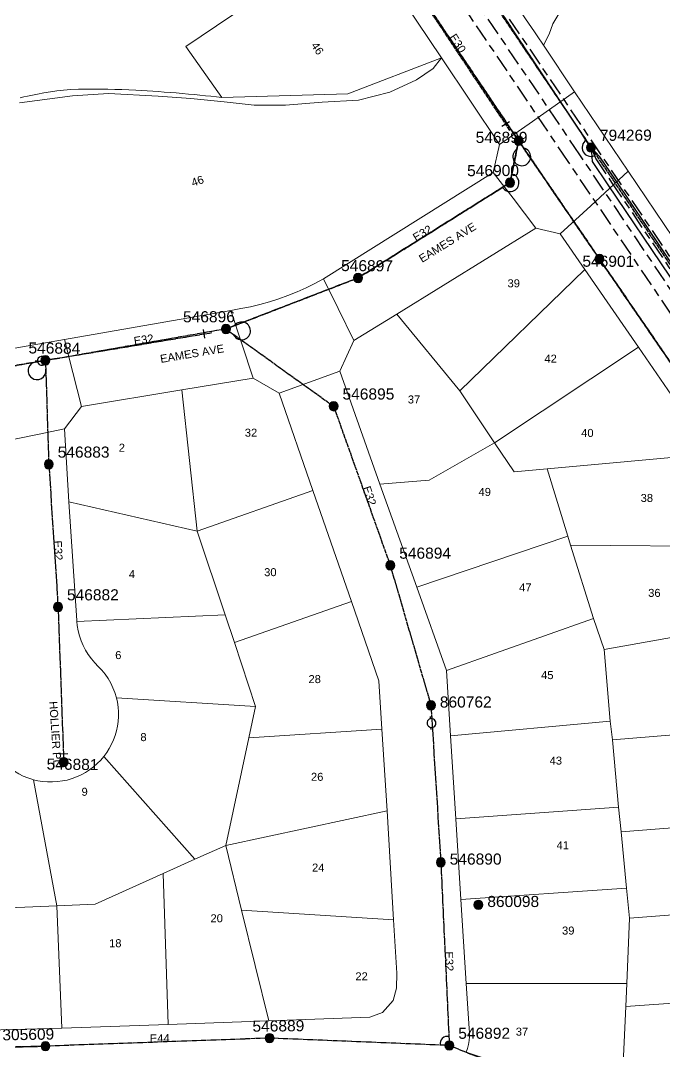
# Model space of a CAD drawing. Header units: metres. Extents: x 311460 to 313373, y 6261260 to 6263889.
# Drawn here: x 312857.9 to 313002.6, y 6262717.1 to 6262948.9 of the extents above; entities that cross this region are included whole.
import ezdxf
from ezdxf.enums import TextEntityAlignment as Align

# ---------------------------------------------------------------- set-up
doc = ezdxf.new("R2010")
doc.units = ezdxf.units.M
doc.linetypes.add('Cable Exist OH', pattern=[1, 1, 0])
doc.linetypes.add('Cable Exist UG', pattern=[8.2, 4, -1.2, 1.8, -1.2])
doc.layers.get('0').update_dxf_attribs({"color": 6})
doc.layers.add('Cadastre Land Parcels_SP_EXT', color=9, linetype='Continuous', lineweight=5)
doc.layers.add('Cadastre Roads_SP_EXT', color=9, linetype='Continuous', lineweight=5)
for name, color, linetype in [('Equip_SP_LV_EXT', 7, 'Continuous'), ('Mains_HV_EXT', 7, 'Continuous'), ('Mains_LV_EXT', 7, 'Continuous'), ('Mains_SL_EXT', 7, 'Continuous'), ('Mains_TR_EXT', 7, 'Continuous'), ('SupportsOH_SP_TR_HV_LV_SL_EXT', 7, 'Continuous')]:
    doc.layers.add(name, color=color, linetype=linetype)
doc.layers.get('0').freeze()
doc.styles.add('POLE_LABEL', font='arial.ttf')
doc.styles.get("Standard").update_dxf_attribs({"font": 'arial.ttf'})
doc.linetypes.add('Cable E OH', pattern='A,9.4,["E",Standard,S=1.7,R=0,X=0,Y=-1],0', length=9.4)
doc.linetypes.add('Cable E UG', pattern='A,6,-0.5,["E",Standard,S=1.7,R=0,X=0.5,Y=-1],-2.9', length=9.4)
doc.linetypes.add('Cable P UG', pattern='A,6,-0.5,["P",Standard,S=1.7,R=0,X=0.5,Y=-1],-2.9', length=9.4)

# ---------------------------------------------------------------- blocks, each defined once
blk = doc.blocks.new('LV_OH_LINKS_OPEN_EXT')
for p, q in [((-0.17, 4.97), (-0.17, 5.46)), ((0.17, 4.97), (0.17, 5.46)), ((-0.17, 3), (-0.17, 2.5)), ((0.17, 3), (0.17, 2.5))]:
    blk.add_line(p, q)
blk.add_lwpolyline([(0, 2.99, 1), (0, 4.98, 1)], format="xyb", close=True)
at = {"flags": 9}
for tag, p in [('ACTUAL_STATUS', (0, 0)), ('CONSTRUCTED_VOLTAGE', (0, -0.2)), ('OPERATING_VOLTAGE', (0, -0.6)), ('ORIENTATION', (0, -0.8)), ('OWNED_BY', (0, -1)), ('STATE', (0, -1.2)), ('SWITCH_TYPE', (0, -1.4)), ('NO_PHASES', (0, -0.4)), ('USAGE', (0, -1.6)), ('LEGEND', (0, -1.8)), ('NOTES', (0, -2))]:
    blk.add_attdef(tag, text='', height=0.2, dxfattribs=at).set_placement(p, align=Align.MIDDLE_LEFT)
at = {"flags": 1}
blk.add_attdef('Z', (0, 0), '', height=0.2, dxfattribs=at)
blk = doc.blocks.new('POLE_EXT')
blk.add_hatch(color=256).paths.add_polyline_path([(-1, 0, 1), (1, 0, 1)])
blk.add_lwpolyline([(-1, 0, 1), (1, 0, 1)], format="xyb", close=True)
for tag, height, flags, p in [('pNumber', 2.5, 8, (-17.84, 2.07)), ('OWNED_BY', 0.2, 9, (1.35, -0.4)), ('SPECIAL_USE', 0.2, 9, (1.35, -0.8)), ('STATE', 0.2, 9, (1.35, -1)), ('cLV', 0.2, 9, (1.35, -1.4)), ('hDepth', 0.2, 9, (1.35, -1.6)), ('hDia', 0.2, 9, (1.35, -1.8)), ('cHV', 0.2, 9, (1.35, -2)), ('PARENT', 0.2, 9, (1.35, -0.6)), ('USAGE', 0.2, 9, (1.35, -1.2)), ('LBRACKET', 0.2, 9, (1.35, -2.2)), ('LExisting', 0.2, 9, (1.35, -2.4)), ('cLinedev', 0.2, 9, (1.35, -3.4)), ('pExisting', 0.2, 9, (1.35, -3.8)), ('pFooting', 0.2, 9, (1.35, -4.4)), ('pNew', 0.2, 9, (1.35, -4.6)), ('LANTNUMBER', 0.2, 9, (1.35, -2.6)), ('LOther', 0.2, 9, (1.35, -2.8)), ('LRemove', 0.2, 9, (1.35, -3)), ('LEGEND', 0.2, 9, (1.35, -3.2)), ('LOCATION', 0.2, 9, (1.35, -3.6)), ('PFNUMBER', 0.2, 9, (1.35, -4)), ('NEWPFNUMBER', 0.2, 9, (1.35, -4.2)), ('pRelocate', 0.2, 9, (1.35, -5)), ('pRemove', 0.2, 9, (1.35, -5.2)), ('pReplace', 0.2, 9, (1.35, -5.4)), ('pStay', 0.2, 9, (1.35, -5.6)), ('pType', 0.2, 9, (1.35, -5.8)), ('cspan', 0.2, 9, (1.35, -6)), ('STREETNAME', 0.2, 9, (1.35, -6.2)), ('SUBURB', 0.2, 9, (1.35, -6.4)), ('OPERATED_BY', 0.2, 9, (1.36, -7.01)), ('NOTES', 0.2, 9, (1.35, -6.6)), ('MAINTAINED_BY', 0.2, 9, (1.36, -6.81))]:
    blk.add_attdef(tag, text='', height=height, dxfattribs=dict(flags=flags)).set_placement(p, align=Align.MIDDLE_LEFT)
at = {"style": 'POLE_LABEL'}
for tag, height, flags, p in [('ASSET_NUM', 2.5, 8, (2, 2)), ('STRUCTURE_PLANT_NUMBER', 0.2, 9, (1.35, 0.03)), ('STREET_CODE', 0.2, 9, (1.35, -0.2))]:
    blk.add_attdef(tag, text='', height=height, dxfattribs=dict(at, flags=flags)).set_placement(p, align=Align.MIDDLE_LEFT)
at = {"flags": 1}
blk.add_attdef('Z', (1.35, -7.33), '', height=0.2, dxfattribs=at)
blk = doc.blocks.new('End Shackle_EXT')
at = {"flags": 9}
blk.add_attdef('NOTES', text='', height=0.2, dxfattribs=at).set_placement((0, -1.6), align=Align.MIDDLE_LEFT)
blk.add_wipeout([(0, 0.25), (1.81, 0.25), (1.82, -0.25), (0, -0.25)])
blk.add_line((1.81, -1), (1.81, 1))
at = {"flags": 1}
blk.add_attdef('Z', (0, 0), '', height=0.2, dxfattribs=at)
at = {"flags": 9}
for tag, p in [('CONNECTOR_TYPE', (0, 0)), ('CONSTRUCTED_VOLTAGE', (0, -0.2)), ('OPERATING_VOLTAGE', (0, -0.6)), ('ORIENTATION', (0, -0.8)), ('OWNED_BY', (0, -1)), ('STATE', (0, -1.2)), ('NO_PHASES', (0, -0.4)), ('USAGE', (0, -1.4))]:
    blk.add_attdef(tag, text='', height=0.2, dxfattribs=at).set_placement(p, align=Align.MIDDLE_LEFT)

msp = doc.modelspace()

# ---------------------------------------------------------------- linework, layer by layer
at = {"layer": 'Cadastre Land Parcels_SP_EXT', "linetype": 'Continuous'}
for points in [[(312857.81, 6262931.58), (312858.62, 6262931.76), (312859.42, 6262931.94), (312860.23, 6262932.1), (312861.68, 6262932.4), (312863.14, 6262932.68), (312864.61, 6262932.94), (312866.07, 6262933.16), (312867.55, 6262933.33), (312869.22, 6262933.45), (312870.9, 6262933.51), (312872.58, 6262933.53), (312874.27, 6262933.52), (312875.95, 6262933.51), (312877.52, 6262933.5), (312879.08, 6262933.48), (312880.65, 6262933.44), (312882.21, 6262933.39), (312883.78, 6262933.32), (312885.06, 6262933.25), (312886.34, 6262933.17), (312887.62, 6262933.07), (312888.9, 6262932.97), (312890.19, 6262932.87), (312891.54, 6262932.76), (312892.89, 6262932.66), (312894.24, 6262932.55), (312895.6, 6262932.43), (312896.95, 6262932.31), (312898.19, 6262932.18), (312899.44, 6262932.05), (312900.68, 6262931.92), (312901.92, 6262931.78), (312903.16, 6262931.63), (312895.05, 6262943.09), (312933.38, 6262969.05)], [(312978.84, 6262950.46), (312977.51, 6262948.19), (312976.67, 6262945.92), (312975.39, 6262943.4), (312982.39, 6262932.94), (312994.45, 6262915.05), (313008.61, 6262894.08), (313046.07, 6262896.72), (313089.11, 6262899.77), (313112.24, 6262901.42), (313126.05, 6262902.46), (313133.08, 6262960.22)], [(312845.82, 6262873.42), (312867.74, 6262877.24), (312905.14, 6262883.76), (312907.36, 6262884.15), (312909.53, 6262884.59), (312911.68, 6262885.11), (312913.8, 6262885.7), (312915.91, 6262886.38), (312917.99, 6262887.12), (312920.04, 6262887.94), (312922.06, 6262888.84), (312924.05, 6262889.81), (312926, 6262890.85), (312964.12, 6262914.78), (312965.53, 6262921.04), (312965.53, 6262921.04), (312952.46, 6262940.57), (312950.58, 6262938.15), (312946.89, 6262935.64), (312940.9, 6262932.85), (312933.83, 6262931.01), (312925.64, 6262930.62), (312917.4, 6262929.92), (312910.37, 6262929.89), (312903.63, 6262930.69), (312896.17, 6262931.4), (312888.8, 6262931.97), (312877.66, 6262932.56), (312869.59, 6262931.99), (312857.65, 6262930.45)]]:
    msp.add_lwpolyline(points, dxfattribs=at)
for points in [[(312952.46, 6262940.57), (312933.38, 6262969.05), (312895.05, 6262943.09), (312903.16, 6262931.63), (312931.47, 6262932.44), (312952.46, 6262940.57)], [(312979.18, 6262900.96), (312973.68, 6262902.28), (312942.45, 6262882.93), (312956.61, 6262865.63), (312984.69, 6262892.95), (312979.18, 6262900.96)], [(312996.72, 6262875.47), (312984.69, 6262892.95), (312956.61, 6262865.63), (312964.41, 6262853.95), (312996.72, 6262875.47)], [(312956.61, 6262865.63), (312942.45, 6262882.93), (312932.79, 6262876.95), (312929.67, 6262870.06), (312938.66, 6262844.65), (312949.75, 6262845.55), (312964.41, 6262853.95), (312956.61, 6262865.63)], [(313013.23, 6262851.47), (312996.72, 6262875.47), (312964.41, 6262853.95), (312968.78, 6262847.47), (312976.21, 6262848.09), (313013.23, 6262851.47)], [(312923.55, 6262843.21), (312916.02, 6262865.11), (312910.14, 6262868.49), (312894.13, 6262865.85), (312897.57, 6262834.07), (312923.55, 6262843.21)], [(312894.13, 6262865.85), (312871.58, 6262862.15), (312867.8, 6262857.08), (312868.71, 6262840.7), (312897.57, 6262834.07), (312894.13, 6262865.85)], [(312946.95, 6262821.48), (312980.86, 6262832.98), (312976.21, 6262848.09), (312968.78, 6262847.47), (312964.41, 6262853.95), (312949.75, 6262845.55), (312938.66, 6262844.65), (312946.95, 6262821.48)], [(313013.23, 6262851.47), (312976.21, 6262848.09), (312980.86, 6262832.98), (312981.5, 6262830.96), (313017.32, 6262830.62), (313014.24, 6262849.9), (313013.23, 6262851.47)], [(312932.23, 6262818.28), (312923.55, 6262843.21), (312897.57, 6262834.07), (312903.85, 6262815.28), (312905.94, 6262809.02), (312932.23, 6262818.28)], [(312897.57, 6262834.07), (312868.71, 6262840.7), (312870.53, 6262814), (312870.55, 6262813.78), (312903.85, 6262815.28), (312897.57, 6262834.07)], [(312986.66, 6262814.42), (312981.5, 6262830.96), (312980.86, 6262832.98), (312946.95, 6262821.48), (312953.62, 6262802.79), (312986.66, 6262814.42)], [(313017.32, 6262830.62), (312981.5, 6262830.96), (312986.66, 6262814.42), (312989.04, 6262807.51), (313020.14, 6262813.02), (313017.32, 6262830.62)], [(312932.23, 6262818.28), (312905.94, 6262809.02), (312910.69, 6262794.65), (312909.21, 6262787.59), (312939.1, 6262789.59), (312938.39, 6262800.4), (312932.23, 6262818.28)], [(312905.94, 6262809.02), (312903.85, 6262815.28), (312870.55, 6262813.78), (312870.65, 6262812.84), (312870.86, 6262811.69), (312871.15, 6262810.56), (312871.52, 6262809.45), (312871.98, 6262808.38), (312872.51, 6262807.34), (312873.12, 6262806.35), (312873.8, 6262805.4), (312874.55, 6262804.5), (312875.36, 6262803.67), (312876.17, 6262802.81), (312876.9, 6262801.9), (312877.56, 6262800.93), (312878.15, 6262799.92), (312878.66, 6262798.86), (312879.08, 6262797.77), (312879.42, 6262796.64), (312910.69, 6262794.65), (312905.94, 6262809.02)], [(312990.41, 6262791.35), (312989.04, 6262807.51), (312986.66, 6262814.42), (312953.62, 6262802.79), (312954.54, 6262788.03), (312990.41, 6262791.35)], [(313023.82, 6262789.86), (313023.75, 6262790.12), (313020.16, 6262812.85), (313020.14, 6262813.02), (312989.04, 6262807.51), (312990.41, 6262791.35), (312990.95, 6262787.16), (313023.82, 6262789.86)], [(312904.04, 6262763.36), (312909.21, 6262787.59), (312910.69, 6262794.65), (312879.42, 6262796.64), (312879.65, 6262795.6), (312879.81, 6262794.54), (312879.89, 6262793.46), (312879.89, 6262792.39), (312879.82, 6262791.31), (312879.68, 6262790.25), (312879.45, 6262789.19), (312879.16, 6262788.16), (312878.79, 6262787.15), (312878.35, 6262786.17), (312877.84, 6262785.22), (312877.27, 6262784.31), (312876.63, 6262783.44), (312897.08, 6262760.31), (312904.04, 6262763.36)], [(312940.24, 6262771.2), (312939.1, 6262789.59), (312909.21, 6262787.59), (312904.04, 6262763.36), (312940.24, 6262771.2)], [(312992.28, 6262772.02), (312990.95, 6262787.16), (312990.41, 6262791.35), (312954.54, 6262788.03), (312955.72, 6262769.37), (312992.28, 6262772.02)], [(313027.34, 6262769.13), (313023.82, 6262789.86), (312990.95, 6262787.16), (312992.28, 6262772.02), (312992.86, 6262766.45), (313027.34, 6262769.13)], [(312860.83, 6262778.19), (312860.64, 6262778.24), (312859.56, 6262778.58), (312858.5, 6262779.01), (312857.48, 6262779.52), (312856.5, 6262780.1), (312855.56, 6262780.76), (312854.68, 6262781.48), (312853.86, 6262782.27), (312853.09, 6262783.11), (312852.39, 6262784.01), (312852.3, 6262784.15), (312826.86, 6262761.51), (312840.5, 6262755.23), (312853.43, 6262749.3), (312866.06, 6262749.83), (312860.83, 6262778.19)], [(312897.08, 6262760.31), (312876.63, 6262783.44), (312875.92, 6262782.6), (312875.14, 6262781.81), (312874.3, 6262781.08), (312873.42, 6262780.41), (312872.48, 6262779.81), (312871.51, 6262779.28), (312870.5, 6262778.82), (312869.46, 6262778.43), (312868.39, 6262778.12), (312867.31, 6262777.9), (312866.21, 6262777.75), (312865.1, 6262777.68), (312863.97, 6262777.69), (312862.85, 6262777.79), (312861.74, 6262777.97), (312860.83, 6262778.19), (312866.06, 6262749.83), (312874.65, 6262750.2), (312889.97, 6262757.08), (312897.08, 6262760.31)], [(312941.73, 6262746.65), (312940.24, 6262771.2), (312904.04, 6262763.36), (312907.56, 6262748.85), (312941.73, 6262746.65)], [(312992.86, 6262766.45), (312992.28, 6262772.02), (312955.72, 6262769.37), (312956.86, 6262751.21), (312994.03, 6262753.78), (312992.86, 6262766.45)], [(313030.62, 6262749.81), (313027.34, 6262769.13), (312992.86, 6262766.45), (312994.03, 6262753.78), (312994.74, 6262747.08), (313030.62, 6262749.81)], [(312907.56, 6262748.85), (312904.04, 6262763.36), (312897.08, 6262760.31), (312889.97, 6262757.08), (312891.05, 6262723.15), (312913.71, 6262723.97), (312907.56, 6262748.85)], [(312866.06, 6262749.83), (312853.43, 6262749.3), (312840.5, 6262755.23), (312842.4, 6262721.65), (312867.18, 6262722.28), (312866.06, 6262749.83)], [(312867.18, 6262722.28), (312891.05, 6262723.15), (312889.97, 6262757.08), (312874.65, 6262750.2), (312866.06, 6262749.83), (312867.18, 6262722.28)], [(312994.74, 6262747.08), (312994.03, 6262753.78), (312956.86, 6262751.21), (312958.04, 6262732.36), (312994.16, 6262732.36), (312994.74, 6262747.08)], [(312941.73, 6262746.65), (312907.56, 6262748.85), (312913.71, 6262723.97), (312936.36, 6262724.79), (312939.22, 6262725.8), (312941.62, 6262728.49), (312942.4, 6262731.29), (312942.47, 6262734.66), (312941.73, 6262746.65)], [(313033.98, 6262730.06), (313030.62, 6262749.81), (312994.74, 6262747.08), (312994.16, 6262732.36), (312993.9, 6262727.14), (313033.98, 6262730.06)], [(312994.16, 6262732.36), (312958.04, 6262732.36), (312958.68, 6262722.21), (312958.78, 6262721.31), (312958.8, 6262720.41), (312958.72, 6262719.51), (312958.57, 6262718.62), (312958.32, 6262717.75), (312958, 6262716.91), (312980.94, 6262709.25), (312993.07, 6262709.59), (312993.9, 6262727.14), (312994.16, 6262732.36)], [(313037.26, 6262710.85), (313033.98, 6262730.06), (312993.9, 6262727.14), (312993.07, 6262709.59), (313037.26, 6262710.85)]]:
    msp.add_lwpolyline(points, close=True, dxfattribs=at)
at = {"layer": 'Cadastre Roads_SP_EXT', "linetype": 'Continuous'}
for points in [[(312903.19, 6263050.37), (312890.33, 6263069.48), (312880.01, 6263063.73), (312872.2, 6263059.39), (312883.5, 6263042.69), (312894.76, 6263026.03), (312907.38, 6263007.37), (312918.82, 6262990.55), (312933.38, 6262969.05), (312952.46, 6262940.57), (312965.53, 6262921.04), (312972.91, 6262926.25), (312982.39, 6262932.94), (312975.39, 6262943.4), (312974, 6262945.48), (312973.37, 6262946.42), (312971.38, 6262949.35), (312934.64, 6263003.73), (312933.39, 6263005.62), (312918.56, 6263027.66), (312916.92, 6263030.04), (312914.94, 6263032.91), (312903.19, 6263050.37)], [(313008.61, 6262894.08), (312994.45, 6262915.05), (312986.01, 6262907.26), (312979.18, 6262900.96), (312984.69, 6262892.95), (312996.72, 6262875.47), (313013.23, 6262851.47), (313025.22, 6262854.46), (313033.86, 6262856.62), (313026.24, 6262867.87), (313008.61, 6262894.08)], [(312973.68, 6262902.28), (312968.56, 6262908.97), (312964.12, 6262914.78), (312926, 6262890.85), (312929.27, 6262884.16), (312932.79, 6262876.95), (312942.45, 6262882.93), (312973.68, 6262902.28)], [(312910.14, 6262868.49), (312907.59, 6262876.27), (312905.14, 6262883.76), (312867.74, 6262877.24), (312869.64, 6262869.78), (312871.58, 6262862.15), (312894.13, 6262865.85), (312910.14, 6262868.49)]]:
    msp.add_lwpolyline(points, close=True, dxfattribs=at)
for points in [[(312958, 6262716.91), (312958.32, 6262717.75), (312958.57, 6262718.62), (312958.72, 6262719.51), (312958.8, 6262720.41), (312958.78, 6262721.31), (312958.68, 6262722.21), (312958.04, 6262732.36), (312956.86, 6262751.21), (312955.72, 6262769.37), (312954.54, 6262788.03), (312953.62, 6262802.79), (312946.95, 6262821.48), (312938.66, 6262844.65), (312938.66, 6262844.65), (312929.67, 6262870.06), (312922.83, 6262867.58), (312916.02, 6262865.11), (312923.55, 6262843.21), (312932.23, 6262818.28), (312938.39, 6262800.4), (312939.1, 6262789.59), (312940.24, 6262771.2), (312941.73, 6262746.65), (312942.47, 6262734.66), (312942.4, 6262731.29), (312941.62, 6262728.49), (312939.22, 6262725.8), (312936.36, 6262724.79), (312913.71, 6262723.97), (312891.05, 6262723.15), (312867.18, 6262722.28), (312842.4, 6262721.65)], [(312857.48, 6262779.52), (312858.5, 6262779.01), (312859.56, 6262778.58), (312860.64, 6262778.24), (312860.83, 6262778.19), (312861.74, 6262777.97), (312862.85, 6262777.79), (312863.97, 6262777.69), (312865.1, 6262777.68), (312866.21, 6262777.75), (312867.31, 6262777.9), (312868.39, 6262778.12), (312869.46, 6262778.43), (312870.5, 6262778.82), (312871.51, 6262779.28), (312872.48, 6262779.81), (312873.42, 6262780.41), (312874.3, 6262781.08), (312875.14, 6262781.81), (312875.92, 6262782.6), (312876.63, 6262783.44), (312877.27, 6262784.31), (312877.84, 6262785.22), (312878.35, 6262786.17), (312878.79, 6262787.15), (312879.16, 6262788.16), (312879.45, 6262789.19), (312879.68, 6262790.25), (312879.82, 6262791.31), (312879.89, 6262792.39), (312879.89, 6262793.46), (312879.81, 6262794.54), (312879.65, 6262795.6), (312879.42, 6262796.64), (312879.08, 6262797.77), (312878.66, 6262798.86), (312878.15, 6262799.92), (312877.56, 6262800.93), (312876.9, 6262801.9), (312876.17, 6262802.81), (312875.36, 6262803.67), (312874.55, 6262804.5), (312873.8, 6262805.4), (312873.12, 6262806.35), (312872.51, 6262807.34), (312871.98, 6262808.38), (312871.52, 6262809.45), (312871.15, 6262810.56), (312870.86, 6262811.69), (312870.65, 6262812.84), (312870.55, 6262813.78), (312870.53, 6262814), (312868.71, 6262840.7), (312868.71, 6262840.7), (312867.8, 6262857.08), (312861.69, 6262855.85), (312853.18, 6262854.12)]]:
    msp.add_lwpolyline(points, dxfattribs=at)
at = {"layer": 'Mains_HV_EXT', "linetype": 'Cable P UG'}
for points in [[(312986.09, 6262920.39), (312947.18, 6262979.02)], [(312986.09, 6262920.39), (312986.33, 6262917.26), (312986.33, 6262917.26), (312989.89, 6262911.98), (313003.7, 6262891.49), (313006.83, 6262886.84), (313013.92, 6262876.32), (313017.84, 6262849.59), (313020.67, 6262831.84), (313027.23, 6262790.69), (313039.87, 6262716.37)]]:
    msp.add_lwpolyline(points, dxfattribs=at)
at = {"layer": 'Mains_HV_EXT', "linetype": 'Cable E UG'}
msp.add_lwpolyline([(313041.84, 6262716.7), (313029.2, 6262791.02), (313022.64, 6262832.15), (313019.81, 6262849.89), (313015.83, 6262877.06), (313008.49, 6262887.96), (313005.36, 6262892.61), (312991.55, 6262913.09), (312988.04, 6262918.3), (312986.1, 6262920.38)], dxfattribs=at)
at = {"layer": 'Mains_LV_EXT', "linetype": 'Cable Exist OH'}
for points in [[(312969.81, 6262921.92), (312967.9, 6262912.49)], [(312969.81, 6262921.92), (312987.98, 6262895.31)], [(312967.9, 6262912.49), (312933.74, 6262891.06)], [(312987.98, 6262895.31), (313018.06, 6262851.45)], [(312933.74, 6262891.06), (312904.06, 6262879.59)], [(312904.06, 6262879.59), (312928.24, 6262862.2)], [(312863.48, 6262872.52), (312832.19, 6262867.08)], [(312866.62, 6262872.99), (312863.48, 6262872.52)], [(312863.48, 6262872.52), (312864.24, 6262849.13)], [(312928.24, 6262862.2), (312940.97, 6262826.4)], [(312864.24, 6262849.13), (312866.32, 6262817.03)], [(312940.97, 6262826.4), (312950.11, 6262794.92)], [(312950.11, 6262794.92), (312952.33, 6262759.59)], [(312952.33, 6262759.59), (312954.25, 6262718.41)], [(312913.85, 6262720.06), (312863.49, 6262718.25)], [(312954.25, 6262718.41), (312913.85, 6262720.06)], [(312863.49, 6262718.25), (312824.37, 6262717.25)]]:
    msp.add_lwpolyline(points, dxfattribs=at)
at = {"layer": 'Mains_LV_EXT', "linetype": 'Continuous'}
for points in [[(312969.41, 6262919.97, 4.9383), (312970.94, 6262920.27)], [(312966.2, 6262911.42, 1.518127), (312968.29, 6262914.45)], [(312905.69, 6262878.42, 3.948346), (312905.93, 6262880.31)], [(312861.51, 6262872.18, 2.677203), (312863.55, 6262870.53)], [(312954.16, 6262720.41, 0.571971), (312952.26, 6262718.49)]]:
    msp.add_lwpolyline(points, format="xyb", dxfattribs=at)
at = {"layer": 'Mains_SL_EXT', "linetype": 'Cable Exist OH'}
for points in [[(312967.9, 6262912.49), (312969.81, 6262921.92)], [(312969.81, 6262921.92), (312987.98, 6262895.31), (313018.06, 6262851.45)], [(312904.06, 6262879.59), (312933.74, 6262891.06), (312967.9, 6262912.49)], [(312904.06, 6262879.59), (312928.24, 6262862.2)], [(312832.19, 6262867.08), (312863.48, 6262872.52)], [(312863.48, 6262872.52), (312864.24, 6262849.13)], [(312928.24, 6262862.2), (312940.97, 6262826.4), (312950.11, 6262794.92)], [(312950.11, 6262794.92), (312952.33, 6262759.59), (312954.25, 6262718.41)], [(312789, 6262716.33), (312824.37, 6262717.25), (312863.49, 6262718.25)], [(312954.25, 6262718.41), (312980.83, 6262707.78)]]:
    msp.add_lwpolyline(points, dxfattribs=at)
at = {"layer": 'Mains_TR_EXT', "linetype": 'Continuous'}
msp.add_lwpolyline([(312984.97, 6262922.04, 0.905195), (312986.86, 6262918.54)], format="xyb", dxfattribs=at)
at = {"layer": 'Mains_TR_EXT', "linetype": 'Cable Exist UG'}
msp.add_lwpolyline([(312986.09, 6262920.39), (312987.16, 6262917.82), (312987.16, 6262917.82), (312990.72, 6262912.54), (313004.53, 6262892.05), (313007.66, 6262887.4), (313007.66, 6262887.4), (313014.88, 6262876.69), (313018.82, 6262849.74), (313018.82, 6262849.74), (313021.65, 6262831.99), (313028.21, 6262790.85), (313040.86, 6262716.53)], dxfattribs=at)

# ---------------------------------------------------------------- block references
at = {"layer": 'Equip_SP_LV_EXT'}
for p, rotation in [((312866.62, 6262872.99), 98.6622955407557), ((312950.11, 6262794.92), 181.8986373915574)]:
    msp.add_blockref('LV_OH_LINKS_OPEN_EXT', p, dxfattribs=dict(at, rotation=rotation))
at = {"layer": 'SupportsOH_SP_TR_HV_LV_SL_EXT'}
ref = msp.add_blockref('POLE_EXT', (312986.09, 6262920.39), dxfattribs=at)
ref.add_attrib('ASSET_NUM', '794269', dxfattribs={"layer": '0', "height": 2.5, "rotation": 0.1624, "style": 'POLE_LABEL'}).set_placement((312988.09, 6262921.14), align=Align.BOTTOM_LEFT)
ref = msp.add_blockref('POLE_EXT', (312967.9, 6262912.49), dxfattribs=at)
ref.add_attrib('ASSET_NUM', '546900', dxfattribs={"layer": '0', "height": 2.5, "rotation": 0.2444, "style": 'POLE_LABEL'}).set_placement((312969.9, 6262913.24), align=Align.BOTTOM_RIGHT)
ref = msp.add_blockref('POLE_EXT', (312987.98, 6262895.31), dxfattribs=at)
ref.add_attrib('ASSET_NUM', '546901', dxfattribs={"layer": '0', "height": 2.5, "rotation": 359.8175, "style": 'POLE_LABEL'}).set_placement((312989.98, 6262896.06), align=Align.TOP_CENTER)
ref = msp.add_blockref('POLE_EXT', (312933.74, 6262891.06), dxfattribs=at)
ref.add_attrib('ASSET_NUM', '546897', dxfattribs={"layer": '0', "height": 2.5, "rotation": 359.588, "style": 'POLE_LABEL'}).set_placement((312935.74, 6262891.81), align=Align.BOTTOM_CENTER)
ref = msp.add_blockref('POLE_EXT', (312863.48, 6262872.52), dxfattribs=at)
ref.add_attrib('ASSET_NUM', '546884', dxfattribs={"layer": '0', "height": 2.5, "rotation": 359.4449, "style": 'POLE_LABEL'}).set_placement((312865.48, 6262873.27), align=Align.BOTTOM_CENTER)
ref = msp.add_blockref('POLE_EXT', (312928.24, 6262862.2), dxfattribs=at)
ref.add_attrib('ASSET_NUM', '546895', dxfattribs={"layer": '0', "height": 2.5, "style": 'POLE_LABEL'}).set_placement((312930.24, 6262862.95), align=Align.BOTTOM_LEFT)
ref = msp.add_blockref('POLE_EXT', (312864.24, 6262849.13), dxfattribs=at)
ref.add_attrib('ASSET_NUM', '546883', dxfattribs={"layer": '0', "height": 2.5, "style": 'POLE_LABEL'}).set_placement((312866.24, 6262849.88), align=Align.BOTTOM_LEFT)
ref = msp.add_blockref('POLE_EXT', (312940.97, 6262826.4), dxfattribs=at)
ref.add_attrib('ASSET_NUM', '546894', dxfattribs={"layer": '0', "height": 2.5, "style": 'POLE_LABEL'}).set_placement((312942.98, 6262827.15), align=Align.BOTTOM_LEFT)
ref = msp.add_blockref('POLE_EXT', (312866.32, 6262817.03), dxfattribs=at)
ref.add_attrib('ASSET_NUM', '546882', dxfattribs={"layer": '0', "height": 2.5, "style": 'POLE_LABEL'}).set_placement((312868.32, 6262817.78), align=Align.BOTTOM_LEFT)
ref = msp.add_blockref('POLE_EXT', (312950.11, 6262794.92), dxfattribs=at)
ref.add_attrib('ASSET_NUM', '860762', dxfattribs={"layer": '0', "height": 2.5, "style": 'POLE_LABEL'}).set_placement((312952.11, 6262795.67), align=Align.MIDDLE_LEFT)
ref = msp.add_blockref('POLE_EXT', (312952.33, 6262759.59), dxfattribs=at)
ref.add_attrib('ASSET_NUM', '546890', dxfattribs={"layer": '0', "height": 2.5, "style": 'POLE_LABEL'}).set_placement((312954.33, 6262760.34), align=Align.MIDDLE_LEFT)
ref = msp.add_blockref('POLE_EXT', (312960.78, 6262750.05), dxfattribs=at)
ref.add_attrib('ASSET_NUM', '860098', dxfattribs={"layer": '0', "height": 2.5, "style": 'POLE_LABEL'}).set_placement((312962.78, 6262750.8), align=Align.MIDDLE_LEFT)
ref = msp.add_blockref('POLE_EXT', (312913.85, 6262720.06), dxfattribs=at)
ref.add_attrib('ASSET_NUM', '546889', dxfattribs={"layer": '0', "height": 2.5, "rotation": 0.5498, "style": 'POLE_LABEL'}).set_placement((312915.85, 6262720.81), align=Align.BOTTOM_CENTER)
ref = msp.add_blockref('POLE_EXT', (312954.25, 6262718.41), dxfattribs=at)
ref.add_attrib('ASSET_NUM', '546892', dxfattribs={"layer": '0', "height": 2.5, "style": 'POLE_LABEL'}).set_placement((312956.25, 6262719.16), align=Align.BOTTOM_LEFT)
ref = msp.add_blockref('POLE_EXT', (312863.49, 6262718.25), dxfattribs=at)
ref.add_attrib('ASSET_NUM', '305609', dxfattribs={"layer": '0', "height": 2.5, "rotation": 1, "style": 'POLE_LABEL'}).set_placement((312865.49, 6262719), align=Align.BOTTOM_RIGHT)

# ---------------------------------------------------------------- texts
at = {"layer": 'Cadastre Land Parcels_SP_EXT'}
for rotation, p in [(303.8196, (312923.1, 6262943.35)), (19.7824, (312896.64, 6262911.54))]:
    msp.add_text('46', height=1.8, rotation=rotation, dxfattribs=at).set_placement(p)
for s, p in [('39', (312967.32, 6262888.95)), ('42', (312975.61, 6262872)), ('37', (312944.91, 6262862.82)), ('32', (312908.28, 6262855.35)), ('40', (312983.87, 6262855.29)), ('2', (312879.96, 6262851.97)), ('49', (312960.8, 6262842.02)), ('38', (312997.23, 6262840.67)), ('4', (312882.24, 6262823.56)), ('30', (312912.63, 6262823.97)), ('47', (312969.92, 6262820.53)), ('36', (312998.93, 6262819.31)), ('6', (312879.16, 6262805.32)), ('28', (312922.59, 6262799.92)), ('45', (312974.86, 6262800.82)), ('8', (312884.82, 6262786.87)), ('43', (312976.78, 6262781.59)), ('26', (312923.15, 6262777.94)), ('9', (312871.6, 6262774.58)), ('41', (312978.35, 6262762.56)), ('24', (312923.39, 6262757.52)), ('20', (312900.57, 6262746.12)), ('39', (312979.57, 6262743.36)), ('18', (312877.78, 6262740.51)), ('22', (312933.13, 6262733.06)), ('37', (312969.17, 6262720.62))]:
    msp.add_text(s, height=1.8, dxfattribs=at).set_placement(p)
at = {"layer": 'Cadastre Roads_SP_EXT'}
for s, rotation, p in [('EAMES AVE', 31.9304, (312948.12, 6262894.42)), ('EAMES AVE', 9.6027, (312889.42, 6262871.93)), ('HOLLIER PL', 273.7704, (312864.35, 6262795.79))]:
    msp.add_text(s, height=1.8, rotation=rotation, dxfattribs=at).set_placement(p)
at = {"layer": 'Mains_LV_EXT'}
for s, rotation, p in [('E30', 302.6849, (312954.19, 6262945.24)), ('E32', 30.9995, (312946.73, 6262899.21)), ('E32', 8.8907, (312883.49, 6262875.96)), ('E32', 288.4405, (312934.76, 6262843.88)), ('E32', 272.5586, (312865.35, 6262831.95)), ('E32', 271.5324, (312953.27, 6262739.55)), ('E44', 0.9494, (312886.95, 6262719.09))]:
    msp.add_text(s, height=1.8, rotation=rotation, dxfattribs=at).set_placement(p)

# ---------------------------------------------------------------- next in the draw order: block references
at = {"layer": 'Mains_LV_EXT', "rotation": 91.53016601763555}
msp.add_blockref('End Shackle_EXT', (312867.59, 6262782.15), dxfattribs=at)
at = {"layer": 'Mains_SL_EXT'}
for p, rotation in [((312967.87, 6262924.11), 122.5741161627455), ((312900.87, 6262878.75), 188.2764091607744)]:
    msp.add_blockref('End Shackle_EXT', p, dxfattribs=dict(at, rotation=rotation))

# ---------------------------------------------------------------- next in the draw order: linework, layer by layer
at = {"layer": 'Mains_HV_EXT', "linetype": 'Cable Exist OH'}
for points in [[(312903.84, 6263371.14), (312873, 6263322.11), (312857.83, 6263283.7), (312838.79, 6263233.65), (312831.83, 6263189.43), (312826.34, 6263152.53), (312844.71, 6263137.18), (312862.43, 6263103.76), (312886.2, 6263068.54), (312986.09, 6262920.39), (313018.68, 6262872.03), (313030.68, 6262850.43), (313032.79, 6262830.39)], [(313023.46, 6262817.66), (313018.06, 6262851.45), (312987.98, 6262895.31), (312969.81, 6262921.92), (312908.07, 6263013.58), (312853.05, 6263094.68)]]:
    msp.add_lwpolyline(points, dxfattribs=at)
at = {"layer": 'Mains_HV_EXT', "linetype": 'Cable Exist UG'}
for points in [[(313079.13, 6262651.45), (313079.12, 6262652.41), (313079.12, 6262659.75), (313078.07, 6262671.58), (313065.31, 6262670.44), (313055.68, 6262678.86), (313052.85, 6262692.82), (313051.97, 6262697.2), (313051.82, 6262698.08), (313050.88, 6262703.75), (313052.38, 6262706.89), (313052.38, 6262706.89), (313049.06, 6262726.82), (313045.44, 6262748.55), (313041.69, 6262771.16), (313041.23, 6262773.69), (313038.38, 6262790.82), (313032.16, 6262828.01), (313027.69, 6262849.63), (313027.69, 6262849.63), (313016.37, 6262870), (312983.57, 6262918.76), (312873.51, 6263081.95), (312892.42, 6263094.55)], [(313077.13, 6262651.45), (313077.12, 6262652.41), (313077.12, 6262659.67), (313076.26, 6262669.41), (313064.63, 6262668.38), (313053.85, 6262677.8), (313050.89, 6262692.43), (313050, 6262696.84), (313049.85, 6262697.75), (313048.8, 6262704.05), (313050.3, 6262707.18), (313047.09, 6262726.49), (313043.47, 6262748.22), (313039.72, 6262770.82), (313039.26, 6262773.35), (313036.4, 6262790.49), (313030.18, 6262827.68), (313024.84, 6262848.59), (313024.84, 6262848.59), (313013.43, 6262869.11), (312980.96, 6262917.25), (312869.28, 6263082.85)], [(312898.97, 6263051.28), (313025.22, 6262864.02), (313025.22, 6262864.02), (313030.34, 6262856.5), (313030.96, 6262855.57), (313030.96, 6262855.57), (313031.44, 6262852.17), (313034.14, 6262828.34), (313034.14, 6262828.34), (313040.34, 6262791.14), (313047.39, 6262748.87), (313051.03, 6262727.15), (313051.03, 6262727.15), (313055.9, 6262697.92), (313056.77, 6262693.62), (313056.77, 6262693.62), (313059.33, 6262680.98), (313066.65, 6262674.58), (313081.71, 6262675.92), (313083.12, 6262659.93), (313083.13, 6262651.5)]]:
    msp.add_lwpolyline(points, dxfattribs=at)
at = {"layer": 'Mains_HV_EXT', "linetype": 'Cable E OH'}
msp.add_lwpolyline([(312986.09, 6262920.39), (312947.18, 6262979.02)], dxfattribs=at)
at = {"layer": 'Mains_LV_EXT', "linetype": 'Cable Exist OH'}
for points in [[(312925.79, 6262987.35), (312969.81, 6262921.92)], [(312904.06, 6262879.59), (312866.62, 6262872.99)], [(312866.32, 6262817.03), (312867.59, 6262782.15)]]:
    msp.add_lwpolyline(points, dxfattribs=at)
at = {"layer": 'Mains_SL_EXT', "linetype": 'Cable Exist OH'}
for points in [[(312925.79, 6262987.35), (312967.87, 6262924.11)], [(312863.48, 6262872.52), (312900.87, 6262878.75)], [(312864.24, 6262849.13), (312866.32, 6262817.03), (312867.59, 6262782.15)]]:
    msp.add_lwpolyline(points, dxfattribs=at)
at = {"layer": 'Mains_TR_EXT', "linetype": 'Cable Exist OH'}
msp.add_lwpolyline([(312986.1, 6262920.38), (312986.09, 6262920.39), (312947.18, 6262979.02)], dxfattribs=at)

# ---------------------------------------------------------------- next in the draw order: block references
at = {"layer": 'SupportsOH_SP_TR_HV_LV_SL_EXT'}
ref = msp.add_blockref('POLE_EXT', (312969.81, 6262921.92), dxfattribs=at)
ref.add_attrib('ASSET_NUM', '546899', dxfattribs={"layer": '0', "height": 2.5, "rotation": 359.9809, "style": 'POLE_LABEL'}).set_placement((312971.81, 6262922.67), align=Align.MIDDLE_RIGHT)
ref = msp.add_blockref('POLE_EXT', (312904.06, 6262879.59), dxfattribs=at)
ref.add_attrib('ASSET_NUM', '546896', dxfattribs={"layer": '0', "height": 2.5, "rotation": 0.1043, "style": 'POLE_LABEL'}).set_placement((312906.06, 6262880.34), align=Align.BOTTOM_RIGHT)
ref = msp.add_blockref('POLE_EXT', (312867.59, 6262782.15), dxfattribs=at)
ref.add_attrib('ASSET_NUM', '546881', dxfattribs={"layer": '0', "height": 2.5, "rotation": 359.4236, "style": 'POLE_LABEL'}).set_placement((312869.59, 6262782.9), align=Align.TOP_CENTER)

doc.saveas('drawing.dxf')
